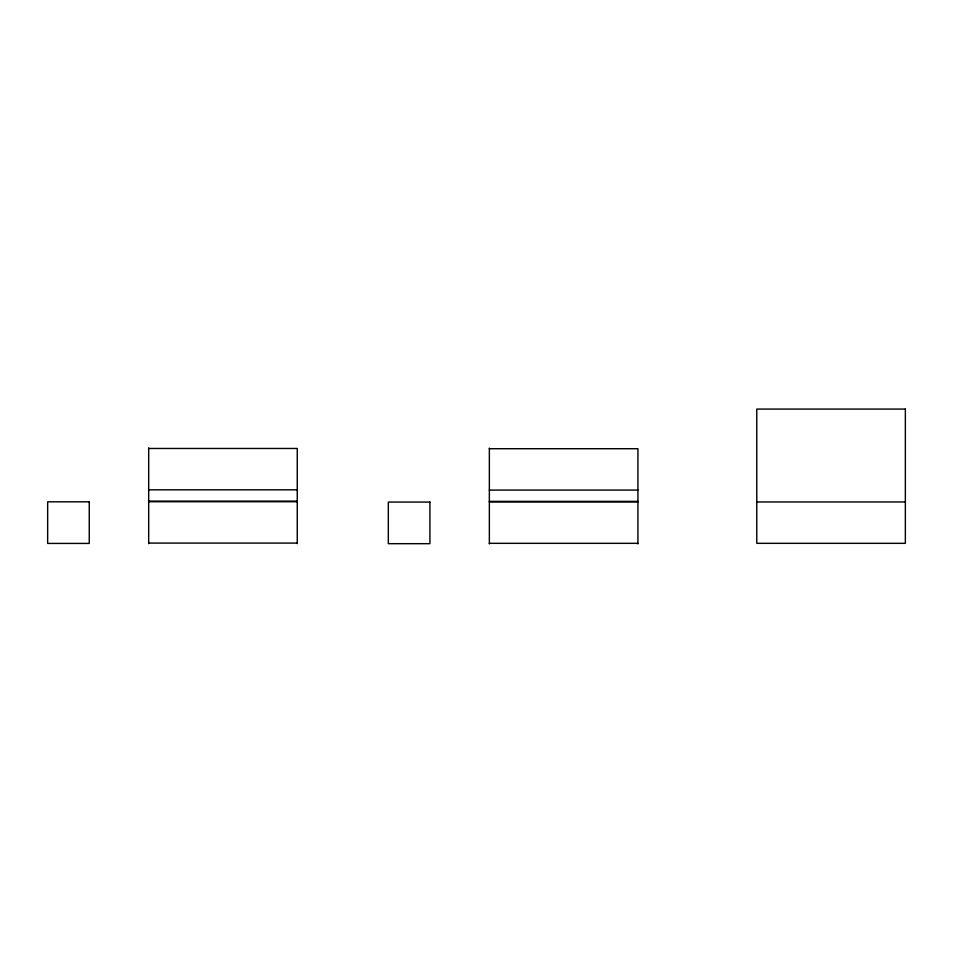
<?xml version="1.0" encoding="UTF-8"?>
<svg xmlns="http://www.w3.org/2000/svg" width="953" height="953" viewBox="0 0 953 953"><rect width="100%" height="100%" fill="white"/><g stroke="black" fill="none" stroke-linecap="round" stroke-linejoin="round"><path stroke-width="1.43" d="M148.68 448.47L297.253 448.47L297.253 543.675M489.354 448.72L637.926 448.72L637.926 543.925M148.68 489.83L297.253 489.83M489.354 490.08L637.926 490.08M148.68 501.123L297.253 501.123M489.354 501.373L637.926 501.373M148.68 501.719L297.253 501.719M489.354 501.969L637.926 501.969M756.777 501.969L905.35 501.969M148.68 543.079L297.253 543.079M489.354 543.329L637.926 543.329M489.354 448.124L489.354 543.925M148.68 447.874L148.68 543.675M905.35 409.075L756.777 409.075L756.777 543.329L905.35 543.329L905.35 409.075M89.248 501.826L47.65 501.826L47.65 543.424L89.248 543.424L89.248 501.826M429.922 502.076L388.324 502.076L388.324 543.675L429.922 543.675L429.922 502.076"/></g></svg>
